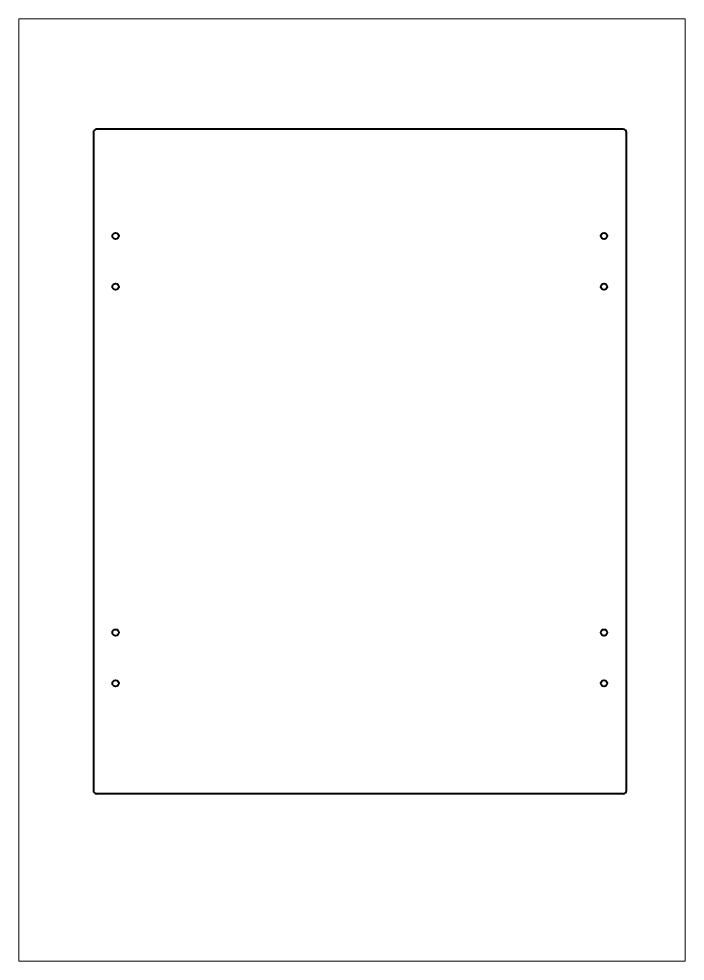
# Paper-space layout 'Sheet' of a CAD drawing. Header units: millimetres. Extents: x 0 to 420, y 0 to 594.
# The model-space entities are those that its viewports show. They can reach past a viewport. Long polylines and large blocks are cut down to what shows.
import ezdxf

# ---------------------------------------------------------------- set-up
doc = ezdxf.new("R2010")
doc.units = ezdxf.units.MM
doc.layers.add('Geometries', color=7, linetype='Continuous')

msp = doc.modelspace()

# ---------------------------------------------------------------- linework, layer by layer
at = {"layer": 'Geometries', "linetype": 'Continuous', "lineweight": 40}
for p, q in [((381, 524.5), (49, 524.5)), ((47, 522.5), (47, 107.5)), ((383, 107.5), (383, 522.5)), ((381, 105.5), (49, 105.5))]:
    msp.add_line(p, q, dxfattribs=at)
for centre in [(60.98, 457.14), (368.88, 457.14), (60.98, 425.14), (368.88, 425.14), (60.98, 207.14), (368.88, 207.14), (60.98, 175.14), (368.88, 175.14)]:
    msp.add_circle(centre, 2, dxfattribs=at)
for centre, start, end in [((49, 522.5), 90, 180), ((381, 522.5), 0, 90), ((49, 107.5), 180, 270), ((381, 107.5), 270, 0)]:
    msp.add_arc(centre, 2, start, end, dxfattribs=at)

psp = doc.layouts.new('Sheet')

# ---------------------------------------------------------------- viewports
at = {"layer": '0'}
psp.add_viewport(center=(210, 297), size=(420, 594), view_center_point=(210, 297), view_height=594, dxfattribs=at)

doc.saveas('drawing.dxf')
